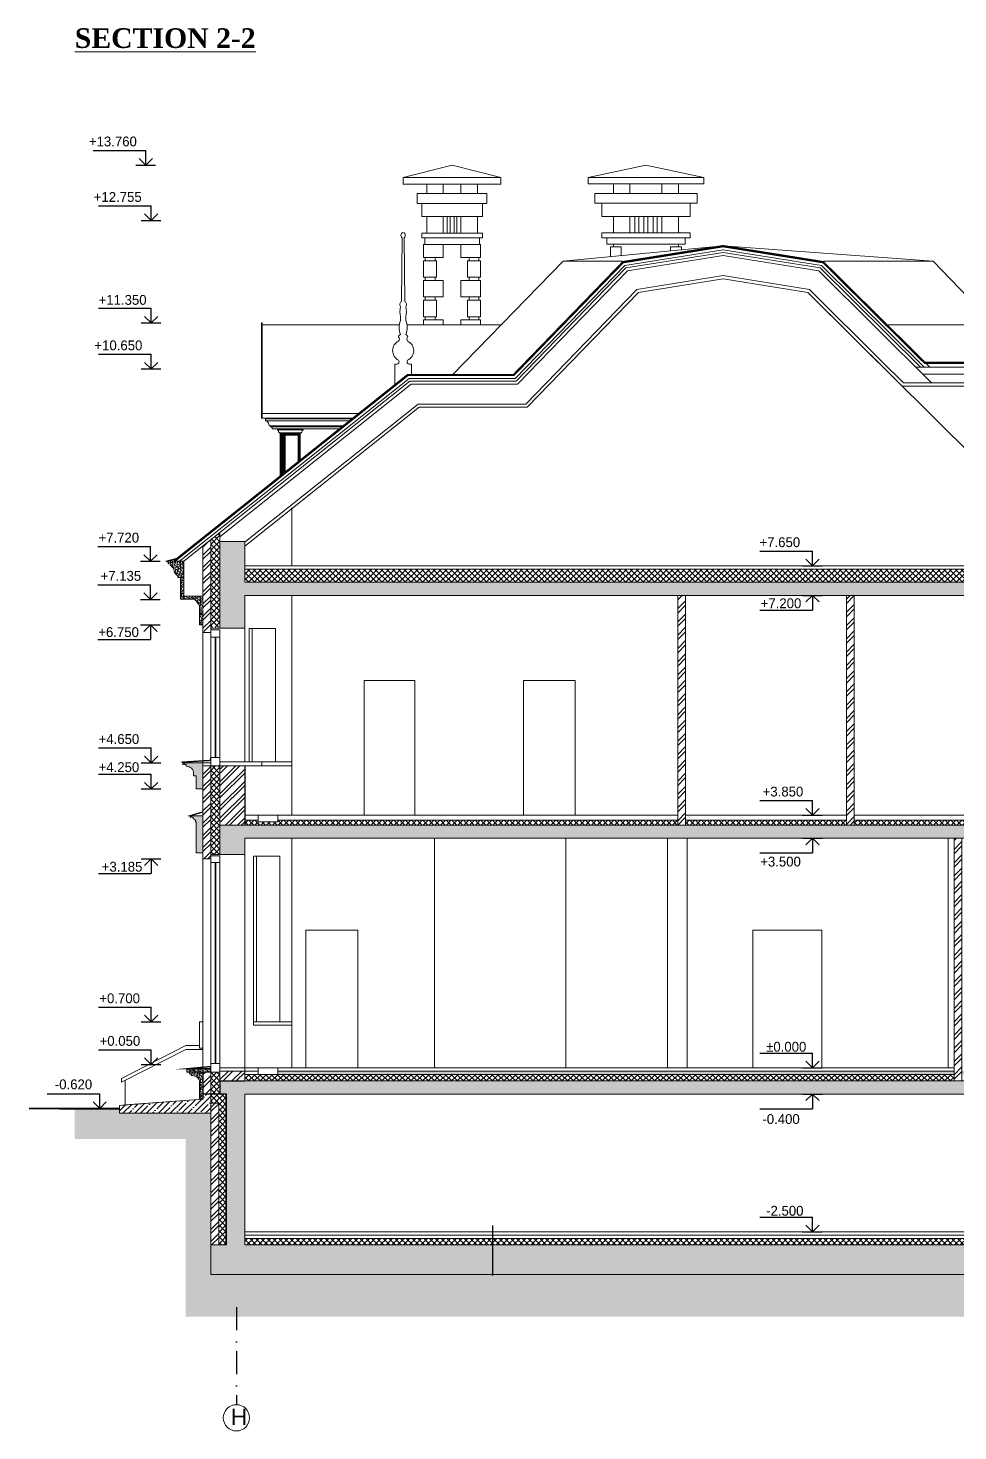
# Model space of a CAD drawing. Header units: millimetres. Extents: x 1177761 to 1329492, y 746793 to 827002.
# Drawn here: x 1302355 to 1316525, y 782333 to 803713 of the extents above; entities that cross this region are included whole.
import ezdxf

# ---------------------------------------------------------------- set-up
doc = ezdxf.new("R2010")
doc.units = ezdxf.units.MM
doc.linetypes.add('HIDDEN', pattern=[9.525, 6.35, -3.175])
doc.linetypes.add('Tengelyvonal', pattern=[670.278, 352.778, -176.389, 0, -141.111])
for name, color, linetype in [('axis', 40, 'Continuous'), ('mark', 4, 'Continuous'), ('text', 7, 'Continuous')]:
    doc.layers.add(name, color=color, linetype=linetype)
doc.layers.add('wall', color=5, linetype='Continuous', lineweight=30)
doc.styles.add('GENERATED_STYLE_13', font='')
doc.styles.add('GENERATED_STYLE_37', font='')
doc.styles.add('PStudio', font='pstudio.shx')
doc.styles.get('GENERATED_STYLE_13').set_extended_font_data('Arial Кириллический', bold=True)
doc.styles.get('GENERATED_STYLE_37').set_extended_font_data('Arial Кириллический')
pattern_1 = [(45, (-446450.41, 1408023.32), (-88.388348, 88.388348), []), (45, (-446362.02, 1408023.32), (-88.388348, 88.388348), [156.25, -31.25, 0, -31.25])]
pattern_2 = [(45, (-446450.41, 1408023.32), (-92.807765, 92.807765), []), (45, (-446388.54, 1408023.32), (-92.807765, 92.807765), [])]
pattern_3 = [(45, (-446450.41, 1408023.32), (-44.1941738, 44.1941738), []), (135, (-446450.41, 1408023.32), (-44.1941738, -44.1941738), [])]
pattern_4 = [(45, (90342.42, 1408023.32), (-89.802561, 89.802561), []), (45, (90432.22, 1408023.32), (-89.802561, 89.802561), [158.75, -31.75, 0, -31.75])]
pattern_5 = [(45, (90342.42, 1408023.32), (-101.027881, 101.027881), []), (45, (90409.77, 1408023.32), (-101.027881, 101.027881), [])]
pattern_6 = [(172.5, (-446450.41, 1408023.32), (-19.76890684, -21.10519776), [0, -22.8, 0, -25.5, 0, -24.375]), (142.5, (-446450.41, 1408023.32), (-48.70469595, -11.1620627), [0, -12.3, 0, -20.55, 0, -7.875]), (102.5, (-446437.363, 1408010.275), (-33.09048575, 32.9704391), [0, -7.5, 0, -27, 0, -35.25]), (92.5, (-446437.363, 1408010.275), (-41.1939428, 22.57563245), [0, -3.75, 0, -17.7, 0, -20.25])]

# ---------------------------------------------------------------- blocks, each defined once
blk = doc.blocks.new('H LEVEL1')
at = {"color": 0, "linetype": 'ByBlock'}
for p, q in [((-3, 0), (3, 0)), ((0, 0), (-2, -2)), ((2, -2), (0, 0)), ((0, 0), (0, -4.5)), ((-16, -4.5), (0, -4.5))]:
    blk.add_line(p, q, dxfattribs=at)
at = {"color": 0, "linetype": 'ByBlock', "style": 'PStudio'}
blk.add_attdef('OTM', (-12.9, -3.7), '', height=2, dxfattribs=at)
blk = doc.blocks.new('H LEVEL4')
at = {"color": 0, "linetype": 'ByBlock'}
for p, q in [((16, 4.5), (0, 4.5)), ((0, 0), (0, 4.5)), ((3, 0), (-3, 0)), ((-2, 2), (0, 0)), ((0, 0), (2, 2))]:
    blk.add_line(p, q, dxfattribs=at)
at = {"color": 0, "linetype": 'ByBlock', "style": 'PStudio'}
blk.add_attdef('OTM', (3.4, 5.7), '', height=2, dxfattribs=at)
blk = doc.blocks.new('H LEVEL2')
at = {"color": 0, "linetype": 'ByBlock'}
for p, q in [((3, 0), (-3, 0)), ((-2, -2), (0, 0)), ((0, 0), (2, -2)), ((0, 0), (0, -4.5)), ((16, -4.5), (0, -4.5))]:
    blk.add_line(p, q, dxfattribs=at)
at = {"color": 0, "linetype": 'ByBlock', "style": 'PStudio'}
blk.add_attdef('OTM', (3.4, -3.7), '', height=2, dxfattribs=at)
blk = doc.blocks.new('H LEVEL3')
at = {"color": 0, "linetype": 'ByBlock'}
for p, q in [((-16, 4.5), (0, 4.5)), ((0, 0), (0, 4.5)), ((-3, 0), (3, 0)), ((0, 0), (-2, 2)), ((2, 2), (0, 0))]:
    blk.add_line(p, q, dxfattribs=at)
at = {"color": 0, "linetype": 'ByBlock', "style": 'PStudio'}
blk.add_attdef('OTM', (-12.9, 5.7), '', height=2, dxfattribs=at)

msp = doc.modelspace()

# ---------------------------------------------------------------- hatches: boundary and pattern name
at = {"layer": 'wall', "lineweight": 20, "ltscale": 100}
h = msp.add_hatch(dxfattribs=at)
h.set_pattern_fill('ANSI37', color=250, scale=500, style=0)
h.set_pattern_definition(pattern_3)
h.paths.add_polyline_path([(1305279, 796025), (1305139, 795914), (1305139, 794582), (1305279, 794582)])
h = msp.add_hatch(dxfattribs=at)
h.set_pattern_fill('ANSI32', color=250, scale=350, style=0)
h.set_pattern_definition(pattern_2)
h.paths.add_polyline_path([(1305019, 794517), (1305139, 794517), (1305139, 795915), (1305019, 795818)])
at = {"layer": 'wall', "lineweight": 20, "ltscale": 50}
h = msp.add_hatch(dxfattribs=at)
h.set_pattern_fill('ANSI35', color=250, scale=500, style=0)
h.set_pattern_definition(pattern_1)
h.paths.add_polyline_path([(1305659, 795267), (1305659, 795886), (1305279, 795886), (1305279, 794562), (1305659, 794562), (1305659, 795067), (1317970, 795067), (1317970, 794562), (1318350, 794562), (1318350, 795886), (1317970, 795886), (1317970, 795267)])
h = msp.add_hatch(dxfattribs=at)
h.set_pattern_fill('AR-SAND', color=250, scale=15, angle=135, style=0)
h.set_pattern_definition(pattern_6)
h.paths.add_polyline_path([(1304727, 795587), (1304519, 795587), (1304519, 795529, -0.106304), (1304571, 795474, -0.035959), (1304585, 795423, 0.182448), (1304639, 795367), (1304639, 795337), (1304677, 795337), (1304727, 795337)])
h.paths.add_polyline_path([(1304727, 795337), (1304677, 795337), (1304677, 795007), (1304727, 795007), (1304727, 795057)])
h.paths.add_polyline_path([(1304900, 795057), (1304727, 795057), (1304727, 795007), (1304900, 795007)])
h.paths.add_polyline_path([(1305019, 795057), (1304900, 795057), (1304900, 795007), (1304900, 794989, -0.254337), (1304928, 794967, -0.000014), (1304931, 794954, 0.235272), (1304945, 794943), (1304945, 794934, -0.412884), (1304962, 794917), (1304969, 794917), (1304969, 794617), (1305019, 794617)])
at = {"layer": 'wall', "lineweight": 20, "ltscale": 100}
h = msp.add_hatch(dxfattribs=at)
h.set_pattern_fill('ANSI37', color=250, scale=500, style=0)
h.set_pattern_definition(pattern_3)
h.paths.add_polyline_path([(1305659, 795467), (1317970, 795467), (1317970, 795267), (1305659, 795267)])
h = msp.add_hatch(dxfattribs=at)
h.set_pattern_fill('ANSI32', color=250, scale=15, style=0)
h.set_pattern_definition(pattern_5)
h.paths.add_polyline_path([(1314825, 791567), (1314945, 791567), (1314945, 795067), (1314825, 795067)])
h.paths.add_polyline_path([(1312254, 795067), (1312374, 795067), (1312374, 791567), (1312254, 791567)])
at = {"layer": 'wall', "lineweight": 20, "ltscale": 50}
h = msp.add_hatch(dxfattribs=at)
h.set_pattern_fill('AR-SAND', color=250, scale=15, angle=135, style=0)
h.set_pattern_definition(pattern_6)
h.paths.add_polyline_path([(1305019, 792516), (1304735, 792516), (1304735, 792489), (1304766, 792489), (1304766, 792463, -0.414214), (1304877, 792353), (1304877, 792316), (1304919, 792316), (1304919, 792116), (1305019, 792116)])
h.paths.add_polyline_path([(1305019, 791706), (1304850, 791706), (1304850, 791688, -0.249514), (1304877, 791667), (1304883, 791656, 0.271105), (1304908, 791643), (1304908, 791617), (1304919, 791617), (1304919, 791141), (1305019, 791141)])
at = {"layer": 'wall', "lineweight": 20, "ltscale": 100}
h = msp.add_hatch(dxfattribs=at)
h.set_pattern_fill('ANSI32', color=250, scale=350, style=0)
h.set_pattern_definition(pattern_2)
h.paths.add_polyline_path([(1305019, 792467), (1305139, 792467), (1305139, 791052), (1305019, 791052)])
h.paths.add_polyline_path([(1305661, 791567), (1305279, 791567), (1305279, 792467), (1305661, 792467)])
h = msp.add_hatch(dxfattribs=at)
h.set_pattern_fill('ANSI37', color=250, scale=500, style=0)
h.set_pattern_definition(pattern_3)
h.paths.add_polyline_path([(1305279, 792467), (1305139, 792467), (1305139, 791117), (1305279, 791117), (1305279, 791567)])
at = {"layer": 'wall', "lineweight": 20, "ltscale": 50}
h = msp.add_hatch(dxfattribs=at)
h.set_pattern_fill('ANSI35', color=250, scale=20, style=0)
h.set_pattern_definition(pattern_4)
h.paths.add_polyline_path([(1305279, 791117), (1305659, 791117), (1305659, 791367), (1321420, 791367), (1321420, 791567), (1305279, 791567)])
at = {"layer": 'wall', "lineweight": 20, "ltscale": 100}
h = msp.add_hatch(dxfattribs=at)
h.set_pattern_fill('ANSI37', color=250, scale=500, style=0)
h.set_pattern_definition(pattern_3)
h.paths.add_polyline_path([(1312254, 791642), (1306159, 791642), (1306159, 791617), (1305859, 791617), (1305859, 791642), (1305661, 791642), (1305661, 791567), (1312254, 791567)])
h.paths.add_polyline_path([(1314825, 791642), (1312374, 791642), (1312374, 791567), (1314825, 791567)])
h.paths.add_polyline_path([(1317970, 791642), (1314945, 791642), (1314945, 791567), (1317970, 791567)])
h = msp.add_hatch(dxfattribs=at)
h.set_pattern_fill('ANSI32', color=250, scale=15, style=0)
h.set_pattern_definition(pattern_5)
h.paths.add_polyline_path([(1316465, 791367), (1316585, 791367), (1316585, 787667), (1316465, 787667)])
at = {"layer": 'wall', "lineweight": 20, "ltscale": 50}
h = msp.add_hatch(dxfattribs=at)
h.set_pattern_fill('AR-SAND', color=250, scale=15, angle=135, style=0)
h.set_pattern_definition(pattern_6)
h.paths.add_polyline_path([(1305019, 787802), (1304814, 787802), (1304814, 787775), (1304840, 787775), (1304840, 787749), (1304860, 787749, -0.414214), (1304969, 787640), (1304969, 787389), (1305019, 787389)])
h.paths.add_polyline_path([(1305139, 787852), (1304772, 787852), (1304772, 787802), (1305139, 787802)])
at = {"layer": 'wall', "lineweight": 20, "ltscale": 100}
h = msp.add_hatch(dxfattribs=at)
h.set_pattern_fill('ANSI32', color=250, scale=15, style=0)
h.set_pattern_definition(pattern_5)
h.paths.add_polyline_path([(1305019, 787467), (1305139, 787467), (1305139, 787802), (1305019, 787802)])
h.paths.add_polyline_path([(1305279, 787817), (1305659, 787817), (1305659, 787667), (1305279, 787667)])
h = msp.add_hatch(dxfattribs=at)
h.set_pattern_fill('ANSI37', color=250, scale=500, style=0)
h.set_pattern_definition(pattern_3)
h.paths.add_polyline_path([(1305139, 787802), (1305279, 787802), (1305279, 787467), (1305370, 787467), (1305369, 785167), (1305260, 785167), (1305260, 787327), (1305139, 787327)])
at = {"layer": 'wall', "lineweight": 20, "ltscale": 50}
h = msp.add_hatch(dxfattribs=at)
h.set_pattern_fill('ANSI35', color=250, scale=500, style=0)
h.set_pattern_definition(pattern_1)
h.paths.add_polyline_path([(1305659, 787467), (1322320, 787467), (1322320, 785167), (1305659, 785167)], flags=17)
h.paths.add_polyline_path([(1305279, 787667), (1305279, 787467), (1305380, 787467), (1305380, 785167), (1305139, 785167), (1305139, 784717), (1305659, 784717), (1322840, 784717), (1322840, 785167), (1322600, 785167), (1322600, 787467), (1322700, 787467), (1322700, 787667)])
at = {"layer": 'wall', "lineweight": 20, "ltscale": 100}
h = msp.add_hatch(dxfattribs=at)
h.set_pattern_fill('ANSI32', color=250, scale=15, style=0)
h.set_pattern_definition(pattern_5)
h.paths.add_polyline_path([(1305279, 787817), (1305659, 787817), (1305659, 787667), (1305279, 787667)])
h = msp.add_hatch(dxfattribs=at)
h.set_pattern_fill('ANSI37', color=250, scale=500, style=0)
h.set_pattern_definition(pattern_3)
h.paths.add_polyline_path([(1316465, 787767), (1305659, 787767), (1305659, 787667), (1316465, 787667)])
at = {"layer": 'wall', "lineweight": 20}
h = msp.add_hatch(dxfattribs=at)
h.set_pattern_fill('AR-CONC', color=250, scale=20, style=0)
h.set_pattern_definition([(50, (-446450.41, 1408023.32), (143.4520365, -12.550427), [15, -165]), (355, (-446450.41, 1408023.32), (-27.750267, 150.438427), [12, -132]), (100.4514, (-446438.45, 1408022.28), (115.701876, 137.887908), [12.748038, -140.228422]), (46.1842, (-446450.41, 1408063.32), (213.44821, -33.103803), [22.5, -247.5]), (96.6356, (-446432.62, 1408060.56), (186.93254, 194.823574), [19.122058, -210.3426]), (351.1842, (-446450.4, 1408063.32), (186.93239, 194.82372), [18, -198]), (21, (-446430.41, 1408053.32), (119.3814104, -80.523778), [15, -165]), (326, (-446430.41, 1408053.32), (48.663066, 145.030009), [12, -132]), (71.4514, (-446420.46, 1408046.61), (168.044526, 64.506099), [12.748038, -140.228422]), (37.5, (-446450.41, 1408023.32), (2.431971, 66.5787708), [0, -130.4, 0, -134, 0, -132.5]), (7.5, (-446450.41, 1408023.32), (52.6139075, 78.8823424), [0, -76.4, 0, -127.4, 0, -50.5]), (327.5, (-446495.01, 1408023.32), (106.7644872, -4.5109743), [0, -50, 0, -156, 0, -207]), (317.5, (-446515.01, 1408023.32), (116.637234, 20.0209965), [0, -65, 0, -103.6, 0, -147])])
h.paths.add_polyline_path([(1316465, 787817), (1306159, 787817), (1306159, 787767), (1316465, 787767)])
h.paths.add_polyline_path([(1316585, 787817), (1322320, 787817), (1322320, 787767), (1316585, 787767)])
h = msp.add_hatch(dxfattribs=at)
h.set_pattern_fill('ANSI38', color=250, scale=500, style=0)
h.set_pattern_definition([(45, (-446450.41, 1359328.31), (-44.1941738, 44.1941738), []), (135, (-446450.41, 1359328.31), (-132.5825215, 44.1941738), [156.25, -93.75])])
h.paths.add_polyline_path([(1329477, 786798), (1326690, 786798), (1326690, 785879), (1327032, 785879), (1327032, 786328), (1329477, 786328)])
h.paths.add_polyline_path([(1324542, 787598), (1323260, 787598), (1323260, 785879), (1323153, 785879), (1322991, 785658), (1323118, 786038), (1322960, 785880), (1322840, 785879), (1322840, 784072), (1323545, 784072), (1323545, 786388), (1326025, 786388), (1326025, 785879), (1326390, 785879), (1326390, 786674)])
h.paths.add_polyline_path([(1322840, 784718), (1304754, 784718), (1304754, 784072), (1322840, 784072)])
h.paths.add_polyline_path([(1305139, 787174), (1303746, 787174), (1303746, 787247), (1303066, 787247), (1303066, 786784), (1304754, 786784), (1304754, 784718), (1305139, 784718), (1305139, 785168)])
at = {"layer": 'wall', "lineweight": 20, "ltscale": 50}
h = msp.add_hatch(dxfattribs=at)
h.set_pattern_fill('ANSI35', color=250, scale=20, style=0)
h.set_pattern_definition(pattern_4)
h.paths.add_polyline_path([(1305139, 787467), (1305019, 787467), (1305019, 787389), (1303746, 787295), (1303746, 787175), (1305139, 787175), (1305139, 787327)])
at = {"layer": 'wall', "lineweight": 20, "ltscale": 100}
h = msp.add_hatch(dxfattribs=at)
h.set_pattern_fill('ANSI32', color=250, scale=350, style=0)
h.set_pattern_definition(pattern_2)
h.paths.add_polyline_path([(1305260, 787327), (1305139, 787327), (1305139, 785167), (1305260, 785167)])
h = msp.add_hatch(dxfattribs=at)
h.set_pattern_fill('ANSI37', color=250, scale=500, style=0)
h.set_pattern_definition(pattern_3)
h.paths.add_polyline_path([(1305659, 785267), (1322320, 785267), (1322320, 785167), (1305659, 785167)])

# ---------------------------------------------------------------- linework, layer by layer
at = {"layer": 'axis', "linetype": 'Tengelyvonal'}
msp.add_line((1305530, 784220), (1305530, 782733), dxfattribs=at)
at = {"layer": 'axis', "color": 3, "linetype": 'Continuous', "lineweight": 15}
msp.add_circle((1305530, 782533), 200, dxfattribs=at)
at = {"layer": 'wall', "color": 250, "lineweight": 20, "ltscale": 50}
for p, q in [((1308070, 801433), (1308815, 801621)), ((1308815, 801621), (1308072, 801433)), ((1309560, 801433), (1308815, 801621)), ((1311770, 801624), (1310888, 801436)), ((1312652, 801436), (1311770, 801624)), ((1308072, 801336), (1308072, 801433)), ((1308072, 801433), (1309560, 801433)), ((1308072, 801336), (1309560, 801336)), ((1308431, 801189), (1308431, 801336)), ((1308681, 801189), (1308681, 801336)), ((1308951, 801189), (1308951, 801336)), ((1309201, 801189), (1309201, 801336)), ((1309560, 801336), (1309560, 801433)), ((1310888, 801436), (1312652, 801436)), ((1310888, 801339), (1310888, 801436)), ((1310888, 801339), (1312652, 801339)), ((1311275, 801192), (1311275, 801339)), ((1311525, 801192), (1311525, 801339)), ((1312015, 801192), (1312015, 801339)), ((1312265, 801192), (1312265, 801339)), ((1312652, 801339), (1312652, 801436)), ((1308285, 801189), (1309348, 801189)), ((1308285, 801039), (1308285, 801189)), ((1309348, 801039), (1309348, 801189)), ((1310989, 801192), (1312552, 801192)), ((1310989, 801042), (1310989, 801192)), ((1312552, 801042), (1312552, 801192)), ((1308285, 801039), (1309348, 801039)), ((1308354, 800839), (1308354, 801039)), ((1309279, 800839), (1309279, 801039)), ((1310989, 801042), (1312552, 801042)), ((1311098, 800842), (1311098, 801042)), ((1312442, 800842), (1312442, 801042)), ((1308354, 800839), (1309279, 800839)), ((1308431, 800589), (1308431, 800839)), ((1308681, 800589), (1308681, 800839)), ((1308742, 800589), (1308742, 800839)), ((1308888, 800589), (1308888, 800839)), ((1308888, 800589), (1308888, 800839)), ((1308951, 800589), (1308951, 800839)), ((1309201, 800589), (1309201, 800839)), ((1311098, 800842), (1312442, 800842)), ((1311275, 800592), (1311275, 800842)), ((1311525, 800592), (1311525, 800842)), ((1311600, 800592), (1311600, 800842)), ((1311660, 800592), (1311660, 800842)), ((1311740, 800592), (1311740, 800842)), ((1311800, 800592), (1311800, 800842)), ((1311881, 800592), (1311881, 800842)), ((1311941, 800592), (1311941, 800842)), ((1312015, 800592), (1312015, 800842)), ((1312265, 800592), (1312265, 800842)), ((1308353, 800589), (1309278, 800589)), ((1308353, 800514), (1308353, 800589)), ((1308353, 800514), (1309278, 800514)), ((1308402, 800414), (1308402, 800514)), ((1309236, 800414), (1309236, 800514)), ((1309278, 800514), (1309278, 800589)), ((1311098, 800592), (1312442, 800592)), ((1311098, 800517), (1311098, 800592)), ((1311098, 800517), (1312442, 800517)), ((1311172, 800417), (1311172, 800517)), ((1312369, 800417), (1312369, 800517)), ((1312442, 800517), (1312442, 800592)), ((1308381, 800214), (1308381, 800414)), ((1308402, 800414), (1308381, 800414)), ((1308402, 800414), (1309236, 800414)), ((1308681, 800214), (1308681, 800414)), ((1308951, 800214), (1308951, 800414)), ((1309236, 800414), (1309251, 800414)), ((1309251, 800214), (1309251, 800414)), ((1311172, 800417), (1312369, 800417)), ((1311275, 800417), (1311275, 800379)), ((1312265, 800379), (1312265, 800417)), ((1308381, 800214), (1308681, 800214)), ((1308381, 800164), (1308581, 800164)), ((1308381, 799914), (1308381, 800164)), ((1308406, 800164), (1308406, 800214)), ((1308556, 800164), (1308556, 800214)), ((1308581, 799914), (1308581, 800164)), ((1309251, 800214), (1308951, 800214)), ((1309251, 800164), (1309051, 800164)), ((1309051, 799914), (1309051, 800164)), ((1309076, 800164), (1309076, 800214)), ((1309226, 800164), (1309226, 800214)), ((1309251, 799914), (1309251, 800164)), ((1308381, 799914), (1308581, 799914)), ((1308381, 799864), (1308681, 799864)), ((1308381, 799614), (1308381, 799864)), ((1308406, 799864), (1308406, 799914)), ((1308556, 799864), (1308556, 799914)), ((1308681, 799614), (1308681, 799864)), ((1309251, 799864), (1308951, 799864)), ((1308951, 799614), (1308951, 799864)), ((1309251, 799914), (1309051, 799914)), ((1309076, 799864), (1309076, 799914)), ((1309226, 799864), (1309226, 799914)), ((1309251, 799614), (1309251, 799864)), ((1308381, 799614), (1308681, 799614)), ((1308406, 799564), (1308406, 799614)), ((1308556, 799564), (1308556, 799614)), ((1309251, 799614), (1308951, 799614)), ((1309076, 799564), (1309076, 799614)), ((1309226, 799564), (1309226, 799614)), ((1308381, 799564), (1308581, 799564)), ((1308381, 799314), (1308381, 799564)), ((1308581, 799314), (1308581, 799564)), ((1309251, 799564), (1309051, 799564)), ((1309051, 799314), (1309051, 799564)), ((1309251, 799314), (1309251, 799564)), ((1305913, 799218), (1305913, 797868)), ((1305923, 799218), (1305913, 799218)), ((1305923, 799218), (1305923, 797868)), ((1308381, 799314), (1308581, 799314)), ((1308381, 799264), (1308681, 799264)), ((1308381, 799188), (1308381, 799264)), ((1308406, 799264), (1308406, 799314)), ((1308556, 799264), (1308556, 799314)), ((1308681, 799188), (1308681, 799264)), ((1309251, 799264), (1308951, 799264)), ((1308951, 799188), (1308951, 799264)), ((1309251, 799314), (1309051, 799314)), ((1309076, 799264), (1309076, 799314)), ((1309226, 799264), (1309226, 799314)), ((1309251, 799188), (1309251, 799264)), ((1318484, 798547), (1315880, 798547)), ((1305913, 797868), (1305913, 797768)), ((1305923, 797768), (1305913, 797768)), ((1305923, 797868), (1305923, 797838)), ((1305923, 797838), (1307393, 797838)), ((1305923, 797838), (1305923, 797768)), ((1305923, 797838), (1305923, 797838)), ((1305923, 797768), (1307305, 797768)), ((1305973, 797728), (1305973, 797757)), ((1305973, 797757), (1307291, 797757)), ((1305987, 797723), (1305973, 797728)), ((1305973, 797728), (1307255, 797728)), ((1306000, 797715), (1305987, 797723)), ((1306011, 797704), (1306000, 797715)), ((1306019, 797691), (1306011, 797704)), ((1306023, 797676), (1306019, 797691)), ((1306025, 797669), (1306023, 797676)), ((1306029, 797662), (1306025, 797669)), ((1306034, 797656), (1306029, 797662)), ((1306041, 797652), (1306034, 797656)), ((1306048, 797650), (1306041, 797652)), ((1306048, 797636), (1306048, 797650)), ((1306048, 797650), (1307157, 797650)), ((1306055, 797635), (1306048, 797636)), ((1306048, 797636), (1307139, 797636)), ((1306062, 797632), (1306055, 797635)), ((1306068, 797628), (1306062, 797632)), ((1306073, 797622), (1306068, 797628)), ((1306076, 797615), (1306073, 797622)), ((1306077, 797607), (1306076, 797615)), ((1306077, 797607), (1306077, 797607)), ((1306077, 797607), (1307103, 797607)), ((1306154, 797590), (1306154, 797607)), ((1306161, 797586), (1306154, 797590)), ((1306154, 797590), (1306547, 797590)), ((1306161, 797586), (1306154, 797590)), ((1306154, 797590), (1306154, 797590)), ((1306166, 797581), (1306161, 797586)), ((1306166, 797581), (1306161, 797586)), ((1306169, 797574), (1306166, 797581)), ((1306169, 797574), (1306166, 797581)), ((1306171, 797567), (1306169, 797574)), ((1306171, 797567), (1306169, 797574)), ((1306173, 797560), (1306171, 797567)), ((1306173, 797560), (1306171, 797567)), ((1306176, 797554), (1306173, 797560)), ((1306176, 797553), (1306173, 797560)), ((1306181, 797548), (1306176, 797554)), ((1306181, 797548), (1306176, 797553)), ((1306188, 797544), (1306181, 797548)), ((1306188, 797544), (1306181, 797548)), ((1306188, 797537), (1306188, 797544)), ((1306188, 797544), (1306514, 797544)), ((1306188, 797537), (1306514, 797537)), ((1306198, 797537), (1306188, 797537)), ((1306188, 797537), (1306188, 797537)), ((1306198, 797537), (1306198, 797537)), ((1306198, 797529), (1306198, 797537)), ((1306198, 796886), (1306198, 797529)), ((1306206, 797529), (1306198, 797529)), ((1306206, 796892), (1306206, 797529)), ((1306206, 797529), (1306496, 797529)), ((1306213, 796898), (1306213, 797537)), ((1306221, 797514), (1306221, 796904)), ((1306481, 797514), (1306221, 797514)), ((1306228, 796910), (1306228, 797537)), ((1306473, 797507), (1306228, 797507)), ((1306243, 797507), (1306243, 796922)), ((1306258, 797507), (1306258, 796934)), ((1306273, 797507), (1306273, 796945)), ((1306473, 797105), (1306473, 797507)), ((1306481, 797111), (1306481, 797514)), ((1306496, 797529), (1306496, 797123)), ((1306503, 797537), (1306503, 797129)), ((1306514, 797544), (1306520, 797548)), ((1306514, 797537), (1306514, 797544)), ((1306520, 797548), (1306525, 797554)), ((1306525, 797554), (1306529, 797560)), ((1306529, 797560), (1306531, 797567)), ((1306531, 797567), (1306532, 797574)), ((1306532, 797574), (1306536, 797581)), ((1306536, 797581), (1306541, 797586)), ((1306541, 797586), (1306547, 797590)), ((1306547, 797590), (1306547, 797607)), ((1305139, 794567), (1305139, 794497)), ((1305139, 791120), (1305139, 791055)), ((1305139, 791055), (1305139, 791120)), ((1303746, 787247), (1302370, 787247)), ((1303837, 787302), (1305019, 787389))]:
    msp.add_line(p, q, dxfattribs=at)
for points in [[(1308847, 800839), (1308785, 800839), (1308785, 800589), (1308847, 800589)], [(1318484, 798618), (1316023, 798618), (1316095, 798547), (1318484, 798547)], [(1305279, 796027), (1305139, 795915), (1305139, 794567), (1305279, 794567)], [(1305279, 796027), (1305139, 795915), (1305139, 794567), (1305279, 794567)], [(1305019, 794502), (1305139, 794502), (1305139, 795915), (1305019, 795818)], [(1305659, 795267), (1305659, 795886), (1305279, 795886), (1305279, 795886), (1305279, 794567), (1305659, 794567), (1305659, 795067), (1317970, 795067), (1317970, 794567), (1318350, 794567), (1318350, 795886), (1318350, 795886), (1318350, 795886), (1317970, 795886), (1317970, 795267)], [(1304727, 795337), (1304677, 795337), (1304677, 795007), (1304727, 795007)], [(1305659, 795517), (1317970, 795517), (1317970, 795267), (1305659, 795267)], [(1305659, 795467), (1317970, 795467), (1317970, 795267), (1305659, 795267)], [(1304900, 795007), (1304727, 795007), (1304727, 795057), (1304900, 795057)], [(1312254, 795067), (1312374, 795067), (1312374, 791567), (1312254, 791567)], [(1314825, 791567), (1314945, 791567), (1314945, 795067), (1314825, 795067)], [(1305139, 794432), (1305139, 794542), (1305279, 794542), (1305279, 794432)], [(1305139, 792467), (1305139, 794542), (1305279, 794542), (1305279, 792467)], [(1305772, 792532), (1305724, 792532), (1305724, 794562), (1305772, 794562)], [(1305724, 794562), (1306126, 794562), (1306126, 792532), (1305724, 792532)], [(1305204, 792597), (1305214, 792597), (1305214, 794432), (1305204, 794432)], [(1308249, 793767), (1307479, 793767), (1307479, 791717), (1308249, 791717)], [(1309904, 793767), (1310694, 793767), (1310694, 791717), (1309904, 791717)], [(1305139, 792597), (1305279, 792597), (1305279, 792467), (1305139, 792467)], [(1305019, 792516), (1305139, 792516), (1305139, 792467), (1305019, 792467)], [(1305019, 792467), (1305139, 792467), (1305139, 791052), (1305019, 791052)], [(1305139, 791117), (1305279, 791117), (1305279, 792467), (1305139, 792467)], [(1305279, 792532), (1305919, 792532), (1305919, 792467), (1305279, 792467)], [(1305661, 791567), (1305279, 791567), (1305279, 792467), (1305661, 792467)], [(1305919, 792467), (1306376, 792467), (1306376, 792532), (1305919, 792532)], [(1305859, 791717), (1305661, 791717), (1305661, 791642), (1305859, 791642)], [(1305859, 791717), (1306159, 791717), (1306159, 791617), (1305859, 791617)], [(1312254, 791717), (1306159, 791717), (1306159, 791642), (1312254, 791642)], [(1314825, 791717), (1312374, 791717), (1312374, 791642), (1314825, 791642)], [(1317970, 791717), (1314945, 791717), (1314945, 791642), (1317970, 791642)], [(1305279, 791117), (1305659, 791117), (1305659, 791367), (1321420, 791367), (1321420, 791567), (1305279, 791567)], [(1312254, 791642), (1306159, 791642), (1306159, 791617), (1305859, 791617), (1305859, 791642), (1305661, 791642), (1305661, 791567), (1312254, 791567)], [(1314825, 791642), (1312374, 791642), (1312374, 791567), (1314825, 791567)], [(1317970, 791642), (1314945, 791642), (1314945, 791567), (1317970, 791567)], [(1308549, 791367), (1310552, 791367), (1310552, 787867), (1308549, 787867)], [(1312099, 791367), (1312399, 791367), (1312399, 787867), (1312099, 787867)], [(1316465, 791367), (1316585, 791367), (1316585, 787667), (1316465, 787667)], [(1305139, 791097), (1305279, 791097), (1305279, 790997), (1305139, 790997)], [(1305789, 791092), (1305837, 791092), (1305837, 788567), (1305789, 788567)], [(1306191, 788567), (1305789, 788567), (1305789, 791092), (1306191, 791092)], [(1306589, 789967), (1307379, 789967), (1307379, 787867), (1306589, 787867)], [(1313399, 789967), (1314449, 789967), (1314449, 787867), (1313399, 787867)], [(1304969, 788167), (1305019, 788167), (1305019, 788567), (1304969, 788567)], [(1305789, 788567), (1306376, 788567), (1306376, 788517), (1305789, 788517)], [(1304772, 787852), (1305139, 787852), (1305139, 787802), (1304772, 787802)], [(1305139, 787932), (1305279, 787932), (1305279, 787802), (1305139, 787802)], [(1305279, 787867), (1305859, 787867), (1305859, 787817), (1305279, 787817)], [(1305659, 787867), (1316465, 787867), (1316465, 787667), (1305659, 787667)], [(1316465, 787867), (1305659, 787867), (1305659, 787767), (1316465, 787767)], [(1305859, 787867), (1306159, 787867), (1306159, 787767), (1305859, 787767)], [(1316465, 787867), (1306159, 787867), (1306159, 787767), (1316465, 787767)], [(1305019, 787467), (1305139, 787467), (1305139, 787802), (1305019, 787802)], [(1305139, 787802), (1305279, 787802), (1305279, 787467), (1305370, 787467), (1305369, 785167), (1305260, 785167), (1305260, 787327), (1305139, 787327)], [(1305279, 787667), (1305279, 787467), (1305380, 787467), (1305380, 785167), (1305139, 785167), (1305139, 784717), (1305659, 784717), (1322840, 784717), (1322840, 785167), (1322600, 785167), (1322600, 787467), (1322700, 787467), (1322700, 787667), (1305279, 787667)], [(1305279, 787817), (1305659, 787817), (1305659, 787667), (1305279, 787667)], [(1305279, 787817), (1305659, 787817), (1305659, 787667), (1305279, 787667)], [(1305859, 787817), (1305659, 787817), (1305659, 787767), (1305859, 787767)], [(1316465, 787767), (1305659, 787767), (1305659, 787667), (1316465, 787667)], [(1316465, 787817), (1306159, 787817), (1306159, 787767), (1316465, 787767)], [(1305139, 787467), (1305019, 787467), (1305019, 787389), (1303746, 787295), (1303746, 787175), (1305139, 787175), (1305139, 787327)], [(1305659, 787467), (1322320, 787467), (1322320, 785167), (1305659, 785167)], [(1305260, 787327), (1305139, 787327), (1305139, 787327), (1305139, 787327), (1305139, 785167), (1305260, 785167), (1305260, 785167)], [(1322320, 785367), (1305659, 785367), (1305659, 785167), (1322320, 785167)], [(1305659, 785317), (1322320, 785317), (1322320, 785267), (1305659, 785267)], [(1305659, 785267), (1322320, 785267), (1322320, 785167), (1305659, 785167)]]:
    msp.add_lwpolyline(points, close=True, dxfattribs=at)
for points in [[(1307944, 798277), (1307944, 798592), (1307974, 798592, 0.638043), (1308002, 798652, -0.638043), (1308002, 798942, 0.365538), (1308002, 799004, -0.365538), (1308002, 799016, -0.042275), (1308030, 799044, -0.208053), (1308030, 799255, 0.071404), (1308030, 799310, -0.114477), (1308030, 799470, -0.438896), (1308043, 799546), (1308054, 800517, -0.552999), (1308065, 800597)], [(1308197, 798433), (1308197, 798592), (1308167, 798592, -0.638043), (1308139, 798652, 0.638043), (1308139, 798942, -0.365538), (1308139, 799004, 0.365538), (1308139, 799016, 0.042275), (1308111, 799044, 0.208053), (1308111, 799255, -0.071404), (1308111, 799310, 0.114477), (1308111, 799470, 0.438896), (1308098, 799546), (1308087, 800517, 0.552999), (1308076, 800597)], [(1304729, 795587), (1304519, 795587), (1304519, 795529, -0.106304), (1304571, 795474, -0.035959), (1304585, 795423, 0.182448), (1304639, 795367), (1304639, 795337), (1304677, 795337), (1304677, 795007), (1304900, 795007), (1304900, 794989, -0.254337), (1304928, 794967, -0.000014), (1304931, 794954, 0.235272), (1304945, 794943), (1304945, 794934, -0.412884), (1304962, 794917), (1304969, 794917), (1304969, 794617), (1305019, 794617), (1305019, 795057)], [(1304519, 795587), (1304519, 795529, -0.106304), (1304571, 795474, -0.035959), (1304585, 795423, 0.182448), (1304639, 795367), (1304639, 795337), (1304677, 795337), (1304677, 795007), (1304900, 795007), (1304900, 794989, -0.254337), (1304928, 794967, -0.000014), (1304931, 794954, 0.235272), (1304945, 794943), (1304945, 794934, -0.412884), (1304962, 794917), (1304969, 794917), (1304969, 794617), (1305019, 794617), (1305019, 794617)]]:
    msp.add_lwpolyline(points, format="xyb", dxfattribs=at)
for points, const_width in [([(1316023, 798618), (1314474, 800152), (1312946, 800396), (1311418, 800152), (1309752, 798433), (1308139, 798433), (1304618, 795627), (1304466, 795587), (1304499, 795567), (1304492, 795543)], 20), ([(1316023, 798618), (1314474, 800152), (1314474, 800152)], 20), ([(1316023, 798618), (1318484, 798618), (1318484, 798618)], 20), ([(1305139, 792597), (1305139, 792552), (1304706, 792525), (1304724, 792512), (1304709, 792483)], 20), ([(1304828, 791676), (1304835, 791701), (1304817, 791706), (1305019, 791767)], 20), ([(1302370, 787247), (1303746, 787246)], 30), ([(1309436, 784701), (1309436, 785467)], 20)]:
    msp.add_lwpolyline(points, dxfattribs=dict(at, const_width=const_width))
at = {"layer": 'wall', "color": 250, "linetype": 'HIDDEN', "lineweight": 20, "ltscale": 15, "const_width": 30}
msp.add_lwpolyline([(1318494, 798608), (1318494, 798608), (1316019, 798608), (1314470, 800142), (1312946, 800386), (1311423, 800142), (1309756, 798423), (1308143, 798423), (1304585, 795587)], dxfattribs=at)
at = {"layer": 'wall', "color": 250, "lineweight": 20, "ltscale": 50}
for points in [[(1304665, 795587), (1308160, 798373), (1309777, 798373), (1311447, 800096), (1312946, 800335), (1314446, 800096), (1316010, 798547)], [(1315953, 798547), (1314427, 800058), (1312946, 800294), (1311466, 800058), (1309793, 798333), (1308174, 798333), (1304729, 795587)], [(1316123, 798305), (1314404, 800011), (1312946, 800244), (1311490, 800011), (1309814, 798283), (1308192, 798283), (1305279, 795961)], [(1312946, 800396), (1310509, 800161), (1311414, 800161)], [(1311394, 800247), (1311394, 800379), (1311229, 800379), (1311229, 800231)], [(1312146, 800319), (1312146, 800379), (1312311, 800379), (1312311, 800335)], [(1316147, 800161), (1312946, 800396), (1312946, 800396)], [(1310509, 800161), (1308829, 798433)], [(1317084, 799188), (1316146, 800162), (1314479, 800161)], [(1305659, 795817), (1308314, 797933), (1309959, 797933), (1311657, 799683), (1312946, 799889), (1314239, 799683), (1318063, 795886)], [(1317869, 797569), (1317869, 798255), (1315677, 798255), (1314239, 799683), (1312946, 799889), (1311657, 799683), (1309959, 797933), (1308314, 797933), (1305659, 795817)], [(1305666, 795886), (1308297, 797983), (1309938, 797983), (1311633, 799730), (1312946, 799940), (1314262, 799730), (1315382, 798618)], [(1308011, 799188), (1305923, 799188), (1305923, 797838), (1307393, 797838)], [(1309563, 799188), (1308130, 799188)], [(1315447, 799188), (1318484, 799188), (1318484, 798255)], [(1315382, 798618), (1315697, 798305), (1317919, 798305), (1317919, 797569)], [(1318484, 798547), (1316095, 798547)], [(1318484, 798438), (1315989, 798438)], [(1306376, 796400), (1306376, 796400), (1306376, 795517)], [(1305659, 795886), (1305666, 795886)], [(1304677, 795337), (1304727, 795337), (1304727, 795587)], [(1304727, 795057), (1304727, 795007)], [(1304727, 795057), (1305019, 795057)], [(1305659, 795067), (1317970, 795067)], [(1306376, 795067), (1306376, 791717)], [(1305139, 794502), (1305019, 794502), (1305019, 794582)], [(1305019, 787887), (1305019, 794582)], [(1305139, 794567), (1305659, 794567), (1305659, 792532)], [(1305659, 791567), (1305659, 792467), (1305019, 792467), (1305019, 791117)], [(1312374, 791717), (1314825, 791717)], [(1314945, 791717), (1317970, 791717)], [(1317970, 791567), (1305659, 791567)], [(1305659, 791367), (1316375, 791367)], [(1305659, 791367), (1305659, 787867)], [(1306376, 791367), (1306376, 787867), (1305659, 787867), (1305659, 791367)], [(1316465, 787867), (1316375, 787867), (1316375, 791367), (1316675, 791367)], [(1305139, 791052), (1305019, 791052), (1305019, 791117)], [(1305019, 788167), (1305019, 788147), (1304760, 788147), (1303777, 787646), (1303777, 787706), (1304760, 788207), (1304969, 788207)], [(1303837, 787677), (1303837, 787302), (1303746, 787295), (1303746, 787246), (1303746, 787246), (1303746, 787246)]]:
    msp.add_lwpolyline(points, dxfattribs=at)
for points in [[(1305019, 792516), (1304735, 792516), (1304735, 792489), (1304766, 792489), (1304766, 792463, -0.414214), (1304877, 792353), (1304877, 792316), (1304919, 792316), (1304919, 792116), (1305019, 792116)], [(1305019, 791706), (1304850, 791706), (1304850, 791688, -0.249514), (1304877, 791667), (1304883, 791656, 0.271105), (1304908, 791643), (1304908, 791617), (1304919, 791617), (1304919, 791141), (1305019, 791141)], [(1305019, 787389), (1304969, 787389), (1304969, 787640, 0.414214), (1304860, 787749), (1304840, 787749), (1304840, 787775), (1304814, 787775), (1304814, 787802), (1305019, 787802)]]:
    msp.add_lwpolyline(points, format="xyb", close=True, dxfattribs=at)
at = {"layer": 'wall', "color": 250, "lineweight": 20, "ltscale": 100}
for points in [[(1305139, 787802), (1305139, 791097), (1305279, 791097), (1305279, 787802)], [(1305204, 787932), (1305214, 787932), (1305214, 790997), (1305204, 790997)]]:
    msp.add_lwpolyline(points, close=True, dxfattribs=at)
at = {"layer": 'wall', "color": 250, "lineweight": 20, "ltscale": 50, "const_width": 20}
msp.add_lwpolyline([(1305139, 787852), (1304772, 787852), (1304772, 787852), (1305139, 787887)], close=True, dxfattribs=at)
at = {"layer": 'wall', "color": 250, "linetype": 'HIDDEN', "lineweight": 20, "ltscale": 25, "const_width": 20}
for points in [[(1305659, 787667), (1305279, 787667), (1305279, 787467), (1305019, 787467), (1305019, 787467), (1305019, 787389), (1305019, 787802), (1305019, 787802)], [(1305009, 787467), (1305370, 787467), (1305369, 785167)]]:
    msp.add_lwpolyline(points, dxfattribs=at)

# ---------------------------------------------------------------- block references
at = {"layer": 'mark', "lineweight": 15, "ltscale": 50}
ref = msp.add_blockref('H LEVEL4', (1304149, 801624), dxfattribs=dict(at, xscale=-50, yscale=50, zscale=50))
ref.add_attrib('OTM', '+13.760', (1303282, 801909), dxfattribs={"layer": '0', "color": 0, "linetype": 'ByBlock', "height": 150, "style": 'PStudio'})
ref = msp.add_blockref('H LEVEL4', (1304230, 800779), dxfattribs=dict(at, xscale=-50, yscale=50, zscale=50))
ref.add_attrib('OTM', '+12.755', (1303356, 801064), dxfattribs={"layer": '0', "color": 0, "linetype": 'ByBlock', "height": 150, "style": 'PStudio'})
ref = msp.add_blockref('H LEVEL4', (1304230, 799218), dxfattribs=dict(at, xscale=-50, yscale=50, zscale=50))
ref.add_attrib('OTM', '+11.350', (1303430, 799495), dxfattribs={"layer": '0', "color": 0, "linetype": 'ByBlock', "height": 150, "style": 'PStudio'})
ref = msp.add_blockref('H LEVEL4', (1304230, 798517), dxfattribs=dict(at, xscale=-50, yscale=50, zscale=50))
ref.add_attrib('OTM', '+10.650', (1303366, 798802), dxfattribs={"layer": '0', "color": 0, "linetype": 'ByBlock', "height": 150, "style": 'PStudio'})
ref = msp.add_blockref('H LEVEL4', (1304220, 795587), dxfattribs=dict(at, xscale=-50, yscale=50, zscale=50))
ref.add_attrib('OTM', '+7.720', (1303428, 795872), dxfattribs={"layer": '0', "color": 0, "linetype": 'ByBlock', "height": 150, "style": 'PStudio'})
ref = msp.add_blockref('H LEVEL4', (1314308, 795517), dxfattribs=dict(at, xscale=-50, yscale=50, zscale=50))
ref.add_attrib('OTM', '+7.650', (1313501, 795802), dxfattribs={"layer": '0', "color": 0, "linetype": 'ByBlock', "height": 150, "style": 'PStudio'})
ref = msp.add_blockref('H LEVEL4', (1304220, 795004), dxfattribs=dict(at, xscale=-50, yscale=50, zscale=50))
ref.add_attrib('OTM', '+7.135', (1303459, 795289), dxfattribs={"layer": '0', "color": 0, "linetype": 'ByBlock', "height": 150, "style": 'PStudio'})
ref = msp.add_blockref('H LEVEL4', (1314308, 795067), dxfattribs=dict(at, xscale=50, yscale=50, zscale=50, rotation=180))
ref.add_attrib('OTM', '+7.200', (1313519, 794871), dxfattribs={"layer": '0', "color": 0, "linetype": 'ByBlock', "height": 150, "style": 'PStudio'})
ref = msp.add_blockref('H LEVEL2', (1304220, 794617), dxfattribs=dict(at, xscale=-50, yscale=50, zscale=50))
ref.add_attrib('OTM', '+6.750', (1303425, 794432), dxfattribs={"layer": '0', "color": 0, "linetype": 'ByBlock', "height": 150, "style": 'PStudio'})
ref = msp.add_blockref('H LEVEL4', (1304230, 792517), dxfattribs=dict(at, xscale=-50, yscale=50, zscale=50))
ref.add_attrib('OTM', '+4.650', (1303430, 792802), dxfattribs={"layer": '0', "color": 0, "linetype": 'ByBlock', "height": 150, "style": 'PStudio'})
ref = msp.add_blockref('H LEVEL2', (1304230, 792117), dxfattribs=dict(at, xscale=50, yscale=50, zscale=50, rotation=180))
ref.add_attrib('OTM', '+4.250', (1303430, 792374), dxfattribs={"layer": '0', "color": 0, "linetype": 'ByBlock', "height": 150, "style": 'PStudio'})
ref = msp.add_blockref('H LEVEL4', (1314308, 791717), dxfattribs=dict(at, xscale=-50, yscale=50, zscale=50))
ref.add_attrib('OTM', '+3.850', (1313549, 792002), dxfattribs={"layer": '0', "color": 0, "linetype": 'ByBlock', "height": 150, "style": 'PStudio'})
ref = msp.add_blockref('H LEVEL4', (1314308, 791367), dxfattribs=dict(at, xscale=50, yscale=50, zscale=50, rotation=180))
ref.add_attrib('OTM', '+3.500', (1313512, 790935), dxfattribs={"layer": '0', "color": 0, "linetype": 'ByBlock', "height": 150, "style": 'PStudio'})
ref = msp.add_blockref('H LEVEL4', (1304230, 791052), dxfattribs=dict(at, xscale=50, yscale=50, zscale=50, rotation=180))
ref.add_attrib('OTM', '+3.185', (1303478, 790856), dxfattribs={"layer": '0', "color": 0, "linetype": 'ByBlock', "height": 150, "style": 'PStudio'})
ref = msp.add_blockref('H LEVEL4', (1304230, 788567), dxfattribs=dict(at, xscale=-50, yscale=50, zscale=50))
ref.add_attrib('OTM', '+0.700', (1303441, 788852), dxfattribs={"layer": '0', "color": 0, "linetype": 'ByBlock', "height": 150, "style": 'PStudio'})
ref = msp.add_blockref('H LEVEL4', (1304230, 787917), dxfattribs=dict(at, xscale=-50, yscale=50, zscale=50))
ref.add_attrib('OTM', '+0.050', (1303445, 788202), dxfattribs={"layer": '0', "color": 0, "linetype": 'ByBlock', "height": 150, "style": 'PStudio'})
ref = msp.add_blockref('H LEVEL3', (1314308, 787867), dxfattribs=dict(at, xscale=50, yscale=50, zscale=50))
ref.add_attrib('OTM', '±0.000', (1313602, 788113), dxfattribs={"layer": '0', "color": 0, "linetype": 'ByBlock', "height": 150, "style": 'PStudio'})
ref = msp.add_blockref('H LEVEL1', (1303447, 787246), dxfattribs=dict(at, xscale=-50, yscale=50, zscale=50, rotation=180))
ref.add_attrib('OTM', '-0.620', (1302763, 787540), dxfattribs={"layer": '0', "color": 0, "linetype": 'ByBlock', "height": 150, "style": 'PStudio'})
at = {"layer": 'mark', "lineweight": 15, "ltscale": 50, "xscale": -50, "yscale": 50, "zscale": 50, "rotation": 180}
msp.add_blockref('H LEVEL1', (1303447, 787246), dxfattribs=at)
at = {"layer": 'mark', "lineweight": 15, "ltscale": 50}
ref = msp.add_blockref('H LEVEL4', (1314308, 787467), dxfattribs=dict(at, xscale=50, yscale=50, zscale=50, rotation=180))
ref.add_attrib('OTM', '-0.400', (1313545, 787011), dxfattribs={"layer": '0', "color": 0, "linetype": 'ByBlock', "height": 150, "style": 'PStudio'})
ref = msp.add_blockref('H LEVEL3', (1314308, 785367), dxfattribs=dict(at, xscale=50, yscale=50, zscale=50))
ref.add_attrib('OTM', '-2.500', (1313602, 785613), dxfattribs={"layer": '0', "color": 0, "linetype": 'ByBlock', "height": 150, "style": 'PStudio'})

# ---------------------------------------------------------------- texts
at = {"layer": 'text', "color": 7, "lineweight": 9, "insert": (1303067, 803557), "char_height": 300, "attachment_point": 4, "style": 'GENERATED_STYLE_13'}
msp.add_mtext('{\\fTimes New Roman|b1|i0|c0|p18;\\LSECTION \\fTimes New Roman|b1|i0|c204|p18;2-2}', dxfattribs=at)
at = {"layer": 'text', "lineweight": 9, "insert": (1305442, 782547), "char_height": 250, "attachment_point": 4, "style": 'GENERATED_STYLE_37'}
msp.add_mtext('{\\fArial|b0|i0|c0|p32;H}', dxfattribs=at)

doc.saveas('drawing.dxf')
